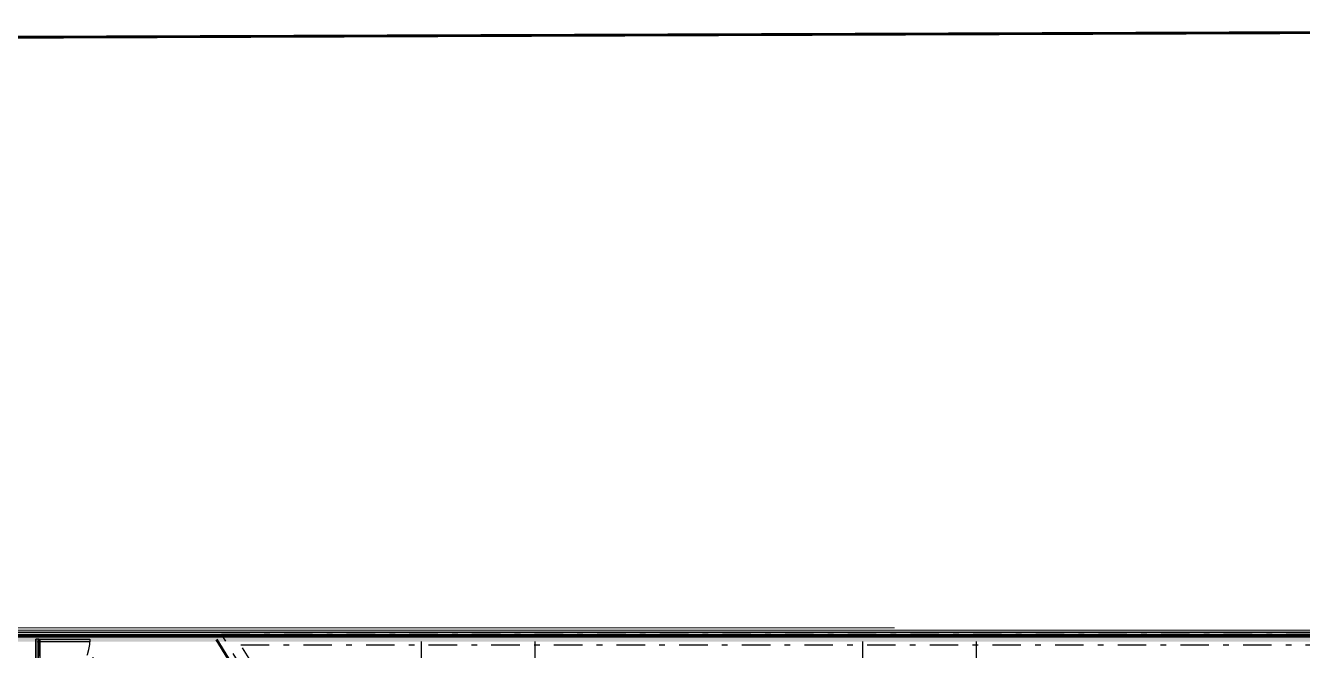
# Model space of a CAD drawing. Extents: x -14.2 to 52.3, y 3.7 to 90.9.
# Drawn here: x 1.93 to 24.35, y 42.43 to 53.4 of the extents above; entities that cross this region are included whole.
import ezdxf

# ---------------------------------------------------------------- set-up
doc = ezdxf.new("R2010")
doc.units = 0
for name, pattern in [('limpo_PINI-PSG-PE-0102-LAZ-R00$0$CENTER2', [28.575, 19.05, -3.175, 3.175, -3.175]), ('limpo_PINI-PSG-PE-0102-LAZ-R00$0$DASHDOT', [1, 0.5, -0.25, 0, -0.25]), ('limpo_PINI-PSG-PE-0102-LAZ-R00$0$HIDDEN', [0.375, 0.25, -0.125])]:
    doc.linetypes.add(name, pattern=pattern)
for name, color, linetype, lineweight in [('limpo_PINI-PSG-PE-0102-LAZ-R00$0$A-DETL', 1, 'Continuous', 5), ('limpo_PINI-PSG-PE-0102-LAZ-R00$0$A-GLAZ-CURT', 52, 'Continuous', 5), ('limpo_PINI-PSG-PE-0102-LAZ-R00$0$A-GLAZ-CWMG', 1, 'Continuous', 5), ('limpo_PINI-PSG-PE-0102-LAZ-R00$0$A-WALL', 1, 'Continuous', 5), ('limpo_PINI-PSG-PE-0102-LAZ-R00$0$S-BEAM', 12, 'Continuous', 5)]:
    doc.layers.add(name, color=color, linetype=linetype, lineweight=lineweight)
for name, color, linetype in [('limpo_PINI-PSG-PE-0102-LAZ-R00$0$PA_CAIX', 1, 'Continuous'), ('limpo_PINI-PSG-PE-0102-LAZ-R00$0$PA_ESTR', 181, 'limpo_PINI-PSG-PE-0102-LAZ-R00$0$CENTER2'), ('limpo_PINI-PSG-PE-0102-LAZ-R00$0$PA_EXTE_1', 1, 'Continuous'), ('limpo_PINI-PSG-PE-0102-LAZ-R00$0$PA_INST_HIDR', 162, 'Continuous'), ('limpo_PINI-PSG-PE-0102-LAZ-R00$0$PA_LIMI_TER', 32, 'limpo_PINI-PSG-PE-0102-LAZ-R00$0$DASHDOT'), ('limpo_PINI-PSG-PE-0102-LAZ-R00$0$PA_PROJ_I', 2, 'limpo_PINI-PSG-PE-0102-LAZ-R00$0$DASHDOT'), ('limpo_PINI-PSG-PE-0102-LAZ-R00$0$XR_ARQT', 7, 'Continuous'), ('XR_ARQT', 7, 'Continuous')]:
    doc.layers.add(name, color=color, linetype=linetype)

# ---------------------------------------------------------------- blocks, each defined once
blk = doc.blocks.new('limpo_PINI-PSG-PE-0102-LAZ-R00$0$PINI-EST-PE-1101-TQR-R20_rvt-1-5PPE_008_LAZER__P_A_0_09_')
at = {"layer": 'limpo_PINI-PSG-PE-0102-LAZ-R00$0$S-BEAM'}
h = blk.add_hatch(color=50, dxfattribs=at)
h.paths.add_polyline_path([(36620, 18460), (37086, 18460), (37086, 18537), (-15140, 18537), (-15238, 18533), (-15331, 18494), (-15322, 18464), (-15335, 18460), (-6270, 18460), (-6270, 18503), (-6220, 18503), (-6220, 18460), (32600, 18460)])
h.paths.add_polyline_path([(-15199, 18550), (-15129, 18552), (-15151, 18552), (-15199, 18550)])
h.paths.add_polyline_path([(37073, 18582), (37086, 18582), (37086, 18660), (-14942, 18660), (-15123, 18582), (36620, 18582)])
at = {"layer": 'limpo_PINI-PSG-PE-0102-LAZ-R00$0$S-BEAM', "color": 55, "lineweight": 18}
blk.add_line((37086, 18660), (-14942, 18660), dxfattribs=at)
blk = doc.blocks.new('limpo_PINI-PSG-PE-0102-LAZ-R00$0$Parede básica _ DAA_GDC_VID_INFTY - ___-2043453-5PPE_008_LAZER__P_A_0_09_')
at = {"layer": 'limpo_PINI-PSG-PE-0102-LAZ-R00$0$A-WALL'}
for p, q in [((-6677, 18568), (-6677, 18582)), ((-6677, 18582), (-5427, 18582)), ((-6677, 18537), (-6677, 18552)), ((-6677, 18537), (-5427, 18537)), ((-5427, 18582), (-5427, 18568)), ((-5427, 18552), (-5427, 18537))]:
    blk.add_line(p, q, dxfattribs=at)
blk = doc.blocks.new('limpo_PINI-PSG-PE-0102-LAZ-R00$0$Parede básica _ DAA_GDC_VID_INFTY - ___-2043454-5PPE_008_LAZER__P_A_0_09_')
at = {"layer": 'limpo_PINI-PSG-PE-0102-LAZ-R00$0$A-WALL'}
for p, q in [((-5427, 18568), (-5427, 18582)), ((-5427, 18582), (-4177, 18582)), ((-5427, 18537), (-5427, 18552)), ((-5427, 18537), (-4177, 18537)), ((-4177, 18582), (-4177, 18568)), ((-4177, 18552), (-4177, 18537))]:
    blk.add_line(p, q, dxfattribs=at)
blk = doc.blocks.new('limpo_PINI-PSG-PE-0102-LAZ-R00$0$Parede básica _ DAA_GDC_VID_INFTY - ___-2043455-5PPE_008_LAZER__P_A_0_09_')
at = {"layer": 'limpo_PINI-PSG-PE-0102-LAZ-R00$0$A-WALL'}
for p, q in [((-4177, 18568), (-4177, 18582)), ((-4177, 18582), (-2927, 18582)), ((-4177, 18537), (-4177, 18552)), ((-4177, 18537), (-2927, 18537)), ((-2927, 18582), (-2927, 18568)), ((-2927, 18552), (-2927, 18537))]:
    blk.add_line(p, q, dxfattribs=at)
blk = doc.blocks.new('limpo_PINI-PSG-PE-0102-LAZ-R00$0$Parede básica _ DAA_GDC_VID_INFTY - ___-2043456-5PPE_008_LAZER__P_A_0_09_')
at = {"layer": 'limpo_PINI-PSG-PE-0102-LAZ-R00$0$A-WALL'}
for p, q in [((-2927, 18568), (-2927, 18582)), ((-2927, 18582), (-1677, 18582)), ((-2927, 18537), (-2927, 18552)), ((-2927, 18537), (-1677, 18537)), ((-1677, 18582), (-1677, 18568)), ((-1677, 18552), (-1677, 18537))]:
    blk.add_line(p, q, dxfattribs=at)
blk = doc.blocks.new('limpo_PINI-PSG-PE-0102-LAZ-R00$0$Parede básica _ DAA_GDC_VID_INFTY - ___-2043457-5PPE_008_LAZER__P_A_0_09_')
at = {"layer": 'limpo_PINI-PSG-PE-0102-LAZ-R00$0$A-WALL'}
for p, q in [((-1677, 18568), (-1677, 18582)), ((-1677, 18582), (-427, 18582)), ((-1677, 18537), (-1677, 18552)), ((-1677, 18537), (-427, 18537)), ((-427, 18582), (-427, 18568)), ((-427, 18552), (-427, 18537))]:
    blk.add_line(p, q, dxfattribs=at)
blk = doc.blocks.new('limpo_PINI-PSG-PE-0102-LAZ-R00$0$Parede básica _ DAA_GDC_VID_INFTY - ___-2043458-5PPE_008_LAZER__P_A_0_09_')
at = {"layer": 'limpo_PINI-PSG-PE-0102-LAZ-R00$0$A-WALL'}
for p, q in [((-427, 18568), (-427, 18582)), ((-427, 18582), (823, 18582)), ((-427, 18537), (-427, 18552)), ((-427, 18537), (823, 18537)), ((823, 18582), (823, 18568)), ((823, 18552), (823, 18537))]:
    blk.add_line(p, q, dxfattribs=at)
blk = doc.blocks.new('limpo_PINI-PSG-PE-0102-LAZ-R00$0$Parede básica _ DAA_GDC_VID_INFTY - ___-2043459-5PPE_008_LAZER__P_A_0_09_')
at = {"layer": 'limpo_PINI-PSG-PE-0102-LAZ-R00$0$A-WALL'}
for p, q in [((823, 18568), (823, 18582)), ((823, 18582), (2073, 18582)), ((823, 18537), (823, 18552)), ((823, 18537), (2073, 18537)), ((2073, 18582), (2073, 18568)), ((2073, 18552), (2073, 18537))]:
    blk.add_line(p, q, dxfattribs=at)
blk = doc.blocks.new('limpo_PINI-PSG-PE-0102-LAZ-R00$0$Parede básica _ DAA_GDC_VID_INFTY - ___-2043460-5PPE_008_LAZER__P_A_0_09_')
at = {"layer": 'limpo_PINI-PSG-PE-0102-LAZ-R00$0$A-WALL'}
for p, q in [((2073, 18568), (2073, 18582)), ((2073, 18582), (3323, 18582)), ((2073, 18537), (2073, 18552)), ((2073, 18537), (3323, 18537)), ((3323, 18582), (3323, 18568)), ((3323, 18552), (3323, 18537))]:
    blk.add_line(p, q, dxfattribs=at)
blk = doc.blocks.new('limpo_PINI-PSG-PE-0102-LAZ-R00$0$Parede básica _ DAA_GDC_VID_INFTY - ___-2043461-5PPE_008_LAZER__P_A_0_09_')
at = {"layer": 'limpo_PINI-PSG-PE-0102-LAZ-R00$0$A-WALL'}
for p, q in [((3323, 18568), (3323, 18582)), ((3323, 18582), (4573, 18582)), ((3323, 18537), (3323, 18552)), ((3323, 18537), (4573, 18537)), ((4573, 18582), (4573, 18568)), ((4573, 18552), (4573, 18537))]:
    blk.add_line(p, q, dxfattribs=at)
blk = doc.blocks.new('limpo_PINI-PSG-PE-0102-LAZ-R00$0$Parede básica _ DAA_GDC_VID_INFTY - ___-2043462-5PPE_008_LAZER__P_A_0_09_')
at = {"layer": 'limpo_PINI-PSG-PE-0102-LAZ-R00$0$A-WALL'}
for p, q in [((4573, 18568), (4573, 18582)), ((4573, 18582), (5823, 18582)), ((4573, 18537), (4573, 18552)), ((4573, 18537), (5823, 18537)), ((5823, 18582), (5823, 18568)), ((5823, 18552), (5823, 18537))]:
    blk.add_line(p, q, dxfattribs=at)
blk = doc.blocks.new('limpo_PINI-PSG-PE-0102-LAZ-R00$0$Parede básica _ DAA_GDC_VID_INFTY - ___-2043463-5PPE_008_LAZER__P_A_0_09_')
at = {"layer": 'limpo_PINI-PSG-PE-0102-LAZ-R00$0$A-WALL'}
for p, q in [((5823, 18568), (5823, 18582)), ((5823, 18582), (7073, 18582)), ((5823, 18537), (5823, 18552)), ((5823, 18537), (7073, 18537)), ((7073, 18582), (7073, 18568)), ((7073, 18552), (7073, 18537))]:
    blk.add_line(p, q, dxfattribs=at)
blk = doc.blocks.new('limpo_PINI-PSG-PE-0102-LAZ-R00$0$Parede básica _ DAA_GDC_VID_INFTY - ___-2043464-5PPE_008_LAZER__P_A_0_09_')
at = {"layer": 'limpo_PINI-PSG-PE-0102-LAZ-R00$0$A-WALL'}
for p, q in [((7073, 18568), (7073, 18582)), ((7073, 18582), (8323, 18582)), ((7073, 18537), (7073, 18552)), ((7073, 18537), (8323, 18537)), ((8323, 18582), (8323, 18568)), ((8323, 18552), (8323, 18537))]:
    blk.add_line(p, q, dxfattribs=at)
blk = doc.blocks.new('limpo_PINI-PSG-PE-0102-LAZ-R00$0$Parede básica _ DAA_GDC_VID_INFTY - ___-2043465-5PPE_008_LAZER__P_A_0_09_')
at = {"layer": 'limpo_PINI-PSG-PE-0102-LAZ-R00$0$A-WALL'}
for p, q in [((8323, 18568), (8323, 18582)), ((8323, 18582), (9573, 18582)), ((8323, 18537), (8323, 18552)), ((8323, 18537), (9573, 18537)), ((9573, 18582), (9573, 18568)), ((9573, 18552), (9573, 18537))]:
    blk.add_line(p, q, dxfattribs=at)
blk = doc.blocks.new('limpo_PINI-PSG-PE-0102-LAZ-R00$0$Parede básica _ DAA_GDC_VID_INFTY - ___-2043466-5PPE_008_LAZER__P_A_0_09_')
at = {"layer": 'limpo_PINI-PSG-PE-0102-LAZ-R00$0$A-WALL'}
for p, q in [((9573, 18568), (9573, 18582)), ((9573, 18582), (10823, 18582)), ((9573, 18537), (9573, 18552)), ((9573, 18537), (10823, 18537)), ((10823, 18582), (10823, 18568)), ((10823, 18552), (10823, 18537))]:
    blk.add_line(p, q, dxfattribs=at)
blk = doc.blocks.new('limpo_PINI-PSG-PE-0102-LAZ-R00$0$Parede básica _ DAA_GDC_VID_INFTY - ___-2043467-5PPE_008_LAZER__P_A_0_09_')
at = {"layer": 'limpo_PINI-PSG-PE-0102-LAZ-R00$0$A-WALL'}
for p, q in [((10823, 18568), (10823, 18582)), ((10823, 18582), (12073, 18582)), ((10823, 18537), (10823, 18552)), ((10823, 18537), (12073, 18537)), ((12073, 18582), (12073, 18568)), ((12073, 18552), (12073, 18537))]:
    blk.add_line(p, q, dxfattribs=at)
blk = doc.blocks.new('limpo_PINI-PSG-PE-0102-LAZ-R00$0$Parede básica _ DAA_GDC_VID_INFTY - ___-2043468-5PPE_008_LAZER__P_A_0_09_')
at = {"layer": 'limpo_PINI-PSG-PE-0102-LAZ-R00$0$A-WALL'}
for p, q in [((12073, 18568), (12073, 18582)), ((12073, 18582), (13323, 18582)), ((12073, 18537), (12073, 18552)), ((12073, 18537), (13323, 18537)), ((13323, 18582), (13323, 18568)), ((13323, 18552), (13323, 18537))]:
    blk.add_line(p, q, dxfattribs=at)
blk = doc.blocks.new('limpo_PINI-PSG-PE-0102-LAZ-R00$0$Parede básica _ DAA_GDC_VID_INFTY - ___-2043469-5PPE_008_LAZER__P_A_0_09_')
at = {"layer": 'limpo_PINI-PSG-PE-0102-LAZ-R00$0$A-WALL'}
for p, q in [((13323, 18568), (13323, 18582)), ((13323, 18582), (14573, 18582)), ((13323, 18537), (13323, 18552)), ((13323, 18537), (14573, 18537)), ((14573, 18582), (14573, 18568)), ((14573, 18552), (14573, 18537))]:
    blk.add_line(p, q, dxfattribs=at)
blk = doc.blocks.new('limpo_PINI-PSG-PE-0102-LAZ-R00$0$Parede básica _ DAA_GDC_VID_INFTY - ___-2043470-5PPE_008_LAZER__P_A_0_09_')
at = {"layer": 'limpo_PINI-PSG-PE-0102-LAZ-R00$0$A-WALL'}
for p, q in [((14573, 18568), (14573, 18582)), ((14573, 18582), (15823, 18582)), ((14573, 18537), (14573, 18552)), ((14573, 18537), (15823, 18537)), ((15823, 18582), (15823, 18568)), ((15823, 18552), (15823, 18537))]:
    blk.add_line(p, q, dxfattribs=at)
blk = doc.blocks.new('limpo_PINI-PSG-PE-0102-LAZ-R00$0$Parede básica _ DAA_GDC_VID_INFTY - ___-2043471-5PPE_008_LAZER__P_A_0_09_')
at = {"layer": 'limpo_PINI-PSG-PE-0102-LAZ-R00$0$A-WALL'}
for p, q in [((15823, 18568), (15823, 18582)), ((15823, 18582), (17073, 18582)), ((15823, 18537), (15823, 18552)), ((15823, 18537), (17073, 18537)), ((17073, 18582), (17073, 18568)), ((17073, 18552), (17073, 18537))]:
    blk.add_line(p, q, dxfattribs=at)
blk = doc.blocks.new('limpo_PINI-PSG-PE-0102-LAZ-R00$0$Montante retangular - 50 x 50-2589585-5PPE_008_LAZER__P_A_0_09_')
at = {"layer": 'limpo_PINI-PSG-PE-0102-LAZ-R00$0$A-GLAZ-CWMG'}
for p, q in [((-6270, 18453), (-6220, 18453)), ((-6270, 17524), (-6270, 18453)), ((-6220, 18453), (-6220, 17524)), ((-6220, 17524), (-6270, 17524))]:
    blk.add_line(p, q, dxfattribs=at)
blk = doc.blocks.new('limpo_PINI-PSG-PE-0102-LAZ-R00$0$Montante retangular - 50 x 50-2415401-5PPE_008_LAZER__P_A_0_09_')
at = {"layer": 'limpo_PINI-PSG-PE-0102-LAZ-R00$0$A-GLAZ-CWMG'}
for p, q in [((-50, -25), (-50, 25)), ((-50, 25), (0, 25)), ((0, 25), (0, -25)), ((0, -25), (-50, -25))]:
    blk.add_line(p, q, dxfattribs=at)
blk = doc.blocks.new('limpo_PINI-PSG-PE-0102-LAZ-R00$0$A$C745163c0')
at = {"layer": 'limpo_PINI-PSG-PE-0102-LAZ-R00$0$A-DETL', "color": 1}
blk.add_line((3102, 21215), (-20790, 21215), dxfattribs=at)
at = {"layer": 'limpo_PINI-PSG-PE-0102-LAZ-R00$0$A-WALL', "color": 170, "lineweight": 40}
for p, q in [((-8607, 21083), (-13607, 21083)), ((-11107, 21068), (-11107, 21083)), ((-9857, 21068), (-9857, 21083)), ((-8607, 21068), (-8607, 21083)), ((-3607, 21083), (-8607, 21083)), ((-7357, 21068), (-7357, 21083)), ((-6107, 21068), (-6107, 21083)), ((-4857, 21068), (-4857, 21083)), ((-3607, 21068), (-3607, 21083)), ((1393, 21083), (-3607, 21083)), ((-2357, 21068), (-2357, 21083)), ((-1107, 21068), (-1107, 21083)), ((143, 21068), (143, 21083)), ((1393, 21068), (1393, 21083)), ((8893, 21083), (1393, 21083)), ((2643, 21068), (2643, 21083)), ((3893, 21068), (3893, 21083)), ((5143, 21068), (5143, 21083)), ((6393, 21068), (6393, 21083)), ((7643, 21068), (7643, 21083)), ((8893, 21068), (8893, 21083)), ((16393, 21083), (8893, 21083)), ((10143, 21068), (10143, 21083)), ((-13607, 21068), (-8607, 21068)), ((-8607, 21068), (-3607, 21068)), ((-3607, 21068), (1393, 21068)), ((1393, 21068), (6393, 21068)), ((6393, 21068), (11393, 21068))]:
    blk.add_line(p, q, dxfattribs=at)
at = {"lineweight": 5}
blk.add_blockref('limpo_PINI-PSG-PE-0102-LAZ-R00$0$PINI-EST-PE-1101-TQR-R20_rvt-1-5PPE_008_LAZER__P_A_0_09_', (-5680, 2515), dxfattribs=at)
at = {"layer": 'limpo_PINI-PSG-PE-0102-LAZ-R00$0$A-GLAZ-CURT'}
for name in ['limpo_PINI-PSG-PE-0102-LAZ-R00$0$Parede básica _ DAA_GDC_VID_INFTY - ___-2043453-5PPE_008_LAZER__P_A_0_09_', 'limpo_PINI-PSG-PE-0102-LAZ-R00$0$Parede básica _ DAA_GDC_VID_INFTY - ___-2043454-5PPE_008_LAZER__P_A_0_09_', 'limpo_PINI-PSG-PE-0102-LAZ-R00$0$Parede básica _ DAA_GDC_VID_INFTY - ___-2043455-5PPE_008_LAZER__P_A_0_09_', 'limpo_PINI-PSG-PE-0102-LAZ-R00$0$Parede básica _ DAA_GDC_VID_INFTY - ___-2043456-5PPE_008_LAZER__P_A_0_09_', 'limpo_PINI-PSG-PE-0102-LAZ-R00$0$Parede básica _ DAA_GDC_VID_INFTY - ___-2043457-5PPE_008_LAZER__P_A_0_09_', 'limpo_PINI-PSG-PE-0102-LAZ-R00$0$Parede básica _ DAA_GDC_VID_INFTY - ___-2043458-5PPE_008_LAZER__P_A_0_09_', 'limpo_PINI-PSG-PE-0102-LAZ-R00$0$Parede básica _ DAA_GDC_VID_INFTY - ___-2043459-5PPE_008_LAZER__P_A_0_09_', 'limpo_PINI-PSG-PE-0102-LAZ-R00$0$Parede básica _ DAA_GDC_VID_INFTY - ___-2043460-5PPE_008_LAZER__P_A_0_09_', 'limpo_PINI-PSG-PE-0102-LAZ-R00$0$Parede básica _ DAA_GDC_VID_INFTY - ___-2043461-5PPE_008_LAZER__P_A_0_09_', 'limpo_PINI-PSG-PE-0102-LAZ-R00$0$Parede básica _ DAA_GDC_VID_INFTY - ___-2043462-5PPE_008_LAZER__P_A_0_09_', 'limpo_PINI-PSG-PE-0102-LAZ-R00$0$Parede básica _ DAA_GDC_VID_INFTY - ___-2043463-5PPE_008_LAZER__P_A_0_09_', 'limpo_PINI-PSG-PE-0102-LAZ-R00$0$Parede básica _ DAA_GDC_VID_INFTY - ___-2043464-5PPE_008_LAZER__P_A_0_09_', 'limpo_PINI-PSG-PE-0102-LAZ-R00$0$Parede básica _ DAA_GDC_VID_INFTY - ___-2043465-5PPE_008_LAZER__P_A_0_09_', 'limpo_PINI-PSG-PE-0102-LAZ-R00$0$Parede básica _ DAA_GDC_VID_INFTY - ___-2043466-5PPE_008_LAZER__P_A_0_09_', 'limpo_PINI-PSG-PE-0102-LAZ-R00$0$Parede básica _ DAA_GDC_VID_INFTY - ___-2043467-5PPE_008_LAZER__P_A_0_09_', 'limpo_PINI-PSG-PE-0102-LAZ-R00$0$Parede básica _ DAA_GDC_VID_INFTY - ___-2043468-5PPE_008_LAZER__P_A_0_09_', 'limpo_PINI-PSG-PE-0102-LAZ-R00$0$Parede básica _ DAA_GDC_VID_INFTY - ___-2043469-5PPE_008_LAZER__P_A_0_09_', 'limpo_PINI-PSG-PE-0102-LAZ-R00$0$Parede básica _ DAA_GDC_VID_INFTY - ___-2043470-5PPE_008_LAZER__P_A_0_09_', 'limpo_PINI-PSG-PE-0102-LAZ-R00$0$Parede básica _ DAA_GDC_VID_INFTY - ___-2043471-5PPE_008_LAZER__P_A_0_09_']:
    blk.add_blockref(name, (-5680, 2515), dxfattribs=at)
at = {"layer": 'limpo_PINI-PSG-PE-0102-LAZ-R00$0$A-GLAZ-CWMG', "extrusion": (0, 0, -1), "rotation": 90}
blk.add_blockref('limpo_PINI-PSG-PE-0102-LAZ-R00$0$Montante retangular - 50 x 50-2415401-5PPE_008_LAZER__P_A_0_09_', (11925, 21018), dxfattribs=at)
at = {"layer": 'limpo_PINI-PSG-PE-0102-LAZ-R00$0$A-GLAZ-CWMG'}
blk.add_blockref('limpo_PINI-PSG-PE-0102-LAZ-R00$0$Montante retangular - 50 x 50-2589585-5PPE_008_LAZER__P_A_0_09_', (-5680, 2515), dxfattribs=at)
blk = doc.blocks.new('limpo_PINI-PSG-PE-0102-LAZ-R00')
at = {"layer": 'limpo_PINI-PSG-PE-0102-LAZ-R00$0$XR_ARQT', "xscale": 0.001000000000038553, "yscale": 0.001000000000038553, "zscale": 0.001000000000038553}
blk.add_blockref('limpo_PINI-PSG-PE-0102-LAZ-R00$0$A$C745163c0', (14.124, 21.592), dxfattribs=at)
at = {"layer": 'limpo_PINI-PSG-PE-0102-LAZ-R00$0$PA_CAIX'}
for p, q in [((2.199, 42.61), (2.149, 42.61)), ((2.199, 42.61, 0), (2.199, 42.31, 0))]:
    blk.add_line(p, q, dxfattribs=at)
blk.add_lwpolyline([(2.199, 42.61), (3.099, 42.61), (3.099, 42.56), (2.199, 42.56)], close=True, dxfattribs=at)
at = {"layer": 'limpo_PINI-PSG-PE-0102-LAZ-R00$0$PA_CAIX', "linetype": 'limpo_PINI-PSG-PE-0102-LAZ-R00$0$HIDDEN'}
blk.add_arc((2.199, 42.61), 0.9, 270, 0, dxfattribs=at)
at = {"layer": 'limpo_PINI-PSG-PE-0102-LAZ-R00$0$PA_ESTR', "ltscale": 0.1}
for points in [[(3.156, 28.957), (3.156, 42.567)], [(8.919, 27.272), (8.919, 42.567)], [(10.919, 26.542), (10.919, 42.567)], [(16.669, 26.542), (16.669, 42.567)], [(18.669, 26.542), (18.669, 42.567)]]:
    blk.add_lwpolyline(points, dxfattribs=at)
at = {"layer": 'limpo_PINI-PSG-PE-0102-LAZ-R00$0$PA_EXTE_1'}
for points in [[(-6.797, 42.735), (46.794, 42.735, -0.456882), (47.794, 41.581), (42.795, 6.973, -0.372795), (41.484, 5.837), (17.261, 5.837)], [(-6.797, 42.685), (46.794, 42.685, -0.456882), (47.744, 41.588), (42.746, 6.98, -0.372795), (41.484, 5.887), (17.261, 5.887)], [(39.503, 26.54), (39.12, 26.54, -0.297475), (38.754, 26.779), (36.479, 31.953, 0.256356), (35.296, 32.861), (20.325, 35.166, 0.107319), (18.207, 35.036), (8.655, 32.342, -0.190923), (7.666, 32.444), (3.511, 35.154, -0.253465), (2.149, 37.666), (2.149, 42.61)], [(39.503, 26.59), (39.12, 26.59, -0.297475), (38.8, 26.799), (36.525, 31.973, 0.256356), (35.304, 32.91), (20.333, 35.215, 0.107319), (18.194, 35.084), (8.642, 32.39, -0.190438), (7.691, 32.487), (3.538, 35.195, -0.253465), (2.199, 37.666), (2.199, 42.61)]]:
    blk.add_lwpolyline(points, format="xyb", dxfattribs=at)
at = {"layer": 'limpo_PINI-PSG-PE-0102-LAZ-R00$0$PA_INST_HIDR'}
for points in [[(38.125, 29.987), (39.773, 30.711), (37.598, 35.656, 0.268396), (35.498, 37.195), (20.275, 38.841, 0.074215), (17.443, 38.726), (11.046, 37.505, -0.311638), (7.512, 39.065), (5.333, 42.61)], [(38.117, 30.005), (39.746, 30.722), (37.58, 35.648, 0.268396), (35.495, 37.175), (20.273, 38.821, 0.074215), (17.446, 38.706), (11.05, 37.485, -0.311638), (7.495, 39.054), (5.316, 42.6)]]:
    blk.add_lwpolyline(points, format="xyb", dxfattribs=at)
at = {"layer": 'limpo_PINI-PSG-PE-0102-LAZ-R00$0$PA_LIMI_TER', "const_width": 0.05, "flags": 128}
blk.add_lwpolyline([(0.497, 4.366), (45.476, 3.67), (49.077, 28.957), (49.729, 28.889), (52.343, 53.357), (-10.257, 53.134), (-13.381, 28.511), (2.923, 25.662)], close=True, dxfattribs=at)
at = {"layer": 'limpo_PINI-PSG-PE-0102-LAZ-R00$0$PA_PROJ_I'}
for points in [[(46.892, 42.697), (44.108, 24.447), (39.743, 24.447), (39.743, 26.579), (38.27, 29.93), (39.918, 30.655), (37.699, 35.701, 0.268396), (35.509, 37.304), (20.286, 38.95, 0.074215), (17.422, 38.834), (11.026, 37.613, -0.311638), (7.606, 39.122), (5.407, 42.7)], [(46.673, 42.507), (43.998, 24.637), (39.933, 24.637), (39.933, 26.619), (38.52, 29.833), (40.168, 30.557), (37.873, 35.777, 0.268396), (35.53, 37.493), (20.307, 39.139, 0.074215), (17.386, 39.021), (10.99, 37.8, -0.311638), (7.768, 39.222), (5.747, 42.51)]]:
    blk.add_lwpolyline(points, format="xyb", close=True, dxfattribs=at)

msp = doc.modelspace()

# ---------------------------------------------------------------- block references
at = {"layer": 'XR_ARQT'}
msp.add_blockref('limpo_PINI-PSG-PE-0102-LAZ-R00', (-0.042, 0.017), dxfattribs=at)

doc.saveas('drawing.dxf')
